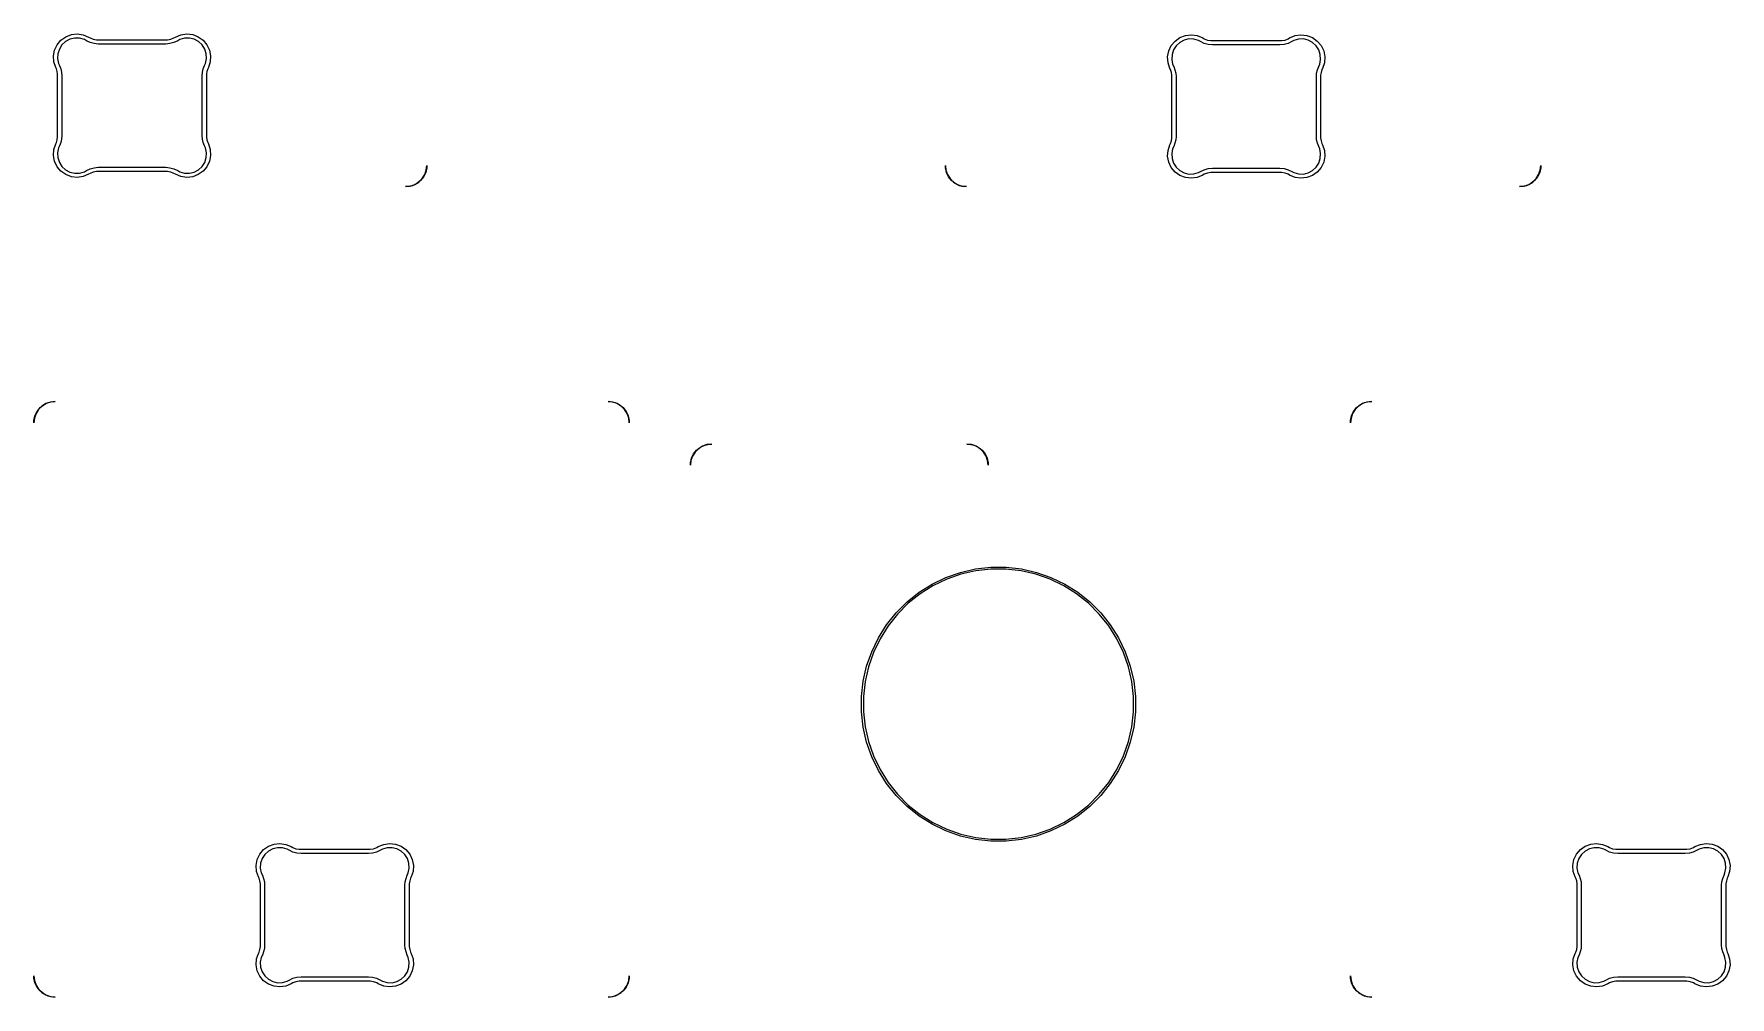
# Model space of a CAD drawing. Header units: inches. Extents: x -0.9 to 12.5, y -6 to -2.
# Drawn here: x 0.851 to 2.421, y -5.053 to -4.162 of the extents above; entities that cross this region are included whole.
import ezdxf

# ---------------------------------------------------------------- set-up
doc = ezdxf.new("R2010")
doc.units = ezdxf.units.IN
doc.header["$MEASUREMENT"] = 0
doc.layers.add('Edge.Cuts', color=40, linetype='CONTINUOUS', true_color=0xfabd2f)

msp = doc.modelspace()

# ---------------------------------------------------------------- linework, layer by layer
at = {"layer": 'Edge.Cuts', "linetype": 'CONTINUOUS'}
for p, q in [((0.8703, -4.1769), (0.8727, -4.1719)), ((0.8727, -4.1719), (0.8762, -4.1677)), ((0.8748, -4.1759), (0.8734, -4.1803)), ((0.8772, -4.1721), (0.8748, -4.1759)), ((0.8762, -4.1677), (0.8807, -4.1645)), ((0.8806, -4.169), (0.8772, -4.1721)), ((0.8846, -4.1669), (0.8806, -4.169)), ((0.8807, -4.1645), (0.8859, -4.1625)), ((0.889, -4.1658), (0.8846, -4.1669)), ((0.8859, -4.1625), (0.8913, -4.1619)), ((0.8935, -4.1659), (0.889, -4.1658)), ((0.8913, -4.1619), (0.8968, -4.1628)), ((0.8979, -4.1672), (0.8935, -4.1659)), ((0.8968, -4.1628), (0.9019, -4.1649)), ((0.8999, -4.1683), (0.8979, -4.1672)), ((0.9033, -4.1699), (0.8999, -4.1683)), ((0.9019, -4.1649), (0.9032, -4.1657)), ((0.9032, -4.1657), (0.9061, -4.1668)), ((0.907, -4.1709), (0.9033, -4.1699)), ((0.9061, -4.1668), (0.9092, -4.1673)), ((0.9108, -4.1713), (0.907, -4.1709)), ((0.9092, -4.1673), (0.9108, -4.1673)), ((0.9108, -4.1673), (0.9108, -4.1673)), ((0.9108, -4.1673), (0.9733, -4.1673)), ((0.9733, -4.1713), (0.9108, -4.1713)), ((0.9108, -4.1713), (0.9108, -4.1713)), ((0.9733, -4.1673), (0.9749, -4.1673)), ((0.9771, -4.1709), (0.9733, -4.1713)), ((0.9749, -4.1673), (0.978, -4.1668)), ((0.9808, -4.1699), (0.9771, -4.1709)), ((0.978, -4.1668), (0.9809, -4.1657)), ((0.9843, -4.1683), (0.9808, -4.1699)), ((0.9809, -4.1657), (0.9823, -4.1649)), ((0.9823, -4.1649), (0.9873, -4.1628)), ((0.9862, -4.1672), (0.9843, -4.1683)), ((0.9906, -4.1659), (0.9862, -4.1672)), ((0.9873, -4.1628), (0.9928, -4.1619)), ((0.9951, -4.1658), (0.9906, -4.1659)), ((0.9928, -4.1619), (0.9983, -4.1625)), ((0.9995, -4.1669), (0.9951, -4.1658)), ((0.9983, -4.1625), (1.0034, -4.1645)), ((1.0036, -4.169), (0.9995, -4.1669)), ((1.0034, -4.1645), (1.0079, -4.1677)), ((1.0069, -4.1721), (1.0036, -4.169)), ((1.0093, -4.1759), (1.0069, -4.1721)), ((1.0079, -4.1677), (1.0114, -4.1719)), ((1.0107, -4.1803), (1.0093, -4.1759)), ((1.0114, -4.1719), (1.0138, -4.1769)), ((1.9017, -4.1777), (1.9041, -4.1727)), ((1.9041, -4.1727), (1.9076, -4.1685)), ((1.9086, -4.1729), (1.9062, -4.1767)), ((1.9076, -4.1685), (1.9121, -4.1653)), ((1.912, -4.1698), (1.9086, -4.1729)), ((1.916, -4.1677), (1.912, -4.1698)), ((1.9121, -4.1653), (1.9173, -4.1633)), ((1.9204, -4.1666), (1.916, -4.1677)), ((1.9173, -4.1633), (1.9227, -4.1627)), ((1.9249, -4.1667), (1.9204, -4.1666)), ((1.9227, -4.1627), (1.9282, -4.1635)), ((1.9293, -4.1679), (1.9249, -4.1667)), ((1.9282, -4.1635), (1.9332, -4.1657)), ((1.9313, -4.1691), (1.9293, -4.1679)), ((1.9347, -4.1707), (1.9313, -4.1691)), ((1.9332, -4.1657), (1.9346, -4.1665)), ((1.9346, -4.1665), (1.9375, -4.1676)), ((1.9384, -4.1717), (1.9347, -4.1707)), ((1.9375, -4.1676), (1.9406, -4.1681)), ((1.9422, -4.172), (1.9384, -4.1717)), ((1.9406, -4.1681), (1.9422, -4.1681)), ((1.9422, -4.1681), (1.9422, -4.1681)), ((1.9422, -4.1681), (2.0047, -4.1681)), ((2.0047, -4.172), (1.9422, -4.172)), ((1.9422, -4.172), (1.9422, -4.172)), ((2.0047, -4.1681), (2.0063, -4.1681)), ((2.0085, -4.1717), (2.0047, -4.172)), ((2.0063, -4.1681), (2.0094, -4.1676)), ((2.0122, -4.1707), (2.0085, -4.1717)), ((2.0094, -4.1676), (2.0123, -4.1665)), ((2.0157, -4.1691), (2.0122, -4.1707)), ((2.0123, -4.1665), (2.0137, -4.1657)), ((2.0137, -4.1657), (2.0187, -4.1635)), ((2.0176, -4.1679), (2.0157, -4.1691)), ((2.022, -4.1667), (2.0176, -4.1679)), ((2.0187, -4.1635), (2.0242, -4.1627)), ((2.0265, -4.1666), (2.022, -4.1667)), ((2.0242, -4.1627), (2.0297, -4.1633)), ((2.0309, -4.1677), (2.0265, -4.1666)), ((2.0297, -4.1633), (2.0348, -4.1653)), ((2.035, -4.1698), (2.0309, -4.1677)), ((2.0348, -4.1653), (2.0393, -4.1685)), ((2.0383, -4.1729), (2.035, -4.1698)), ((2.0407, -4.1767), (2.0383, -4.1729)), ((2.0393, -4.1685), (2.0428, -4.1727)), ((2.0428, -4.1727), (2.0452, -4.1777)), ((0.8693, -4.1823), (0.8703, -4.1769)), ((0.8697, -4.1878), (0.8693, -4.1823)), ((0.8714, -4.193), (0.8697, -4.1878)), ((0.8734, -4.1803), (0.8731, -4.1848)), ((0.8731, -4.1848), (0.874, -4.1892)), ((0.874, -4.1892), (0.875, -4.1913)), ((0.875, -4.1913), (0.8761, -4.1943)), ((1.008, -4.1943), (1.0092, -4.1913)), ((1.0092, -4.1913), (1.0102, -4.1892)), ((1.0092, -4.1913), (1.0092, -4.1913)), ((1.0102, -4.1892), (1.011, -4.1848)), ((1.011, -4.1848), (1.0107, -4.1803)), ((1.0145, -4.1878), (1.0127, -4.193)), ((1.0138, -4.1769), (1.0148, -4.1823)), ((1.0148, -4.1823), (1.0145, -4.1878)), ((1.9007, -4.1831), (1.9017, -4.1777)), ((1.9011, -4.1886), (1.9007, -4.1831)), ((1.9028, -4.1938), (1.9011, -4.1886)), ((1.9048, -4.181), (1.9045, -4.1856)), ((1.9045, -4.1856), (1.9054, -4.19)), ((1.9062, -4.1767), (1.9048, -4.181)), ((1.9054, -4.19), (1.9064, -4.1921)), ((1.9064, -4.1921), (1.9075, -4.1951)), ((2.0394, -4.1951), (2.0406, -4.1921)), ((2.0406, -4.1921), (2.0415, -4.19)), ((2.0406, -4.1921), (2.0406, -4.1921)), ((2.0421, -4.181), (2.0407, -4.1767)), ((2.0415, -4.19), (2.0424, -4.1856)), ((2.0424, -4.1856), (2.0421, -4.181)), ((2.0459, -4.1886), (2.0441, -4.1938)), ((2.0452, -4.1777), (2.0462, -4.1831)), ((2.0462, -4.1831), (2.0459, -4.1886)), ((0.872, -4.1942), (0.8714, -4.193)), ((0.8728, -4.1967), (0.872, -4.1942)), ((0.8732, -4.1993), (0.8728, -4.1967)), ((0.8732, -4.2007), (0.8732, -4.1993)), ((0.8732, -4.256), (0.8732, -4.2007)), ((0.8732, -4.2007), (0.8732, -4.2007)), ((0.8761, -4.1943), (0.8769, -4.1974)), ((0.8769, -4.1974), (0.8771, -4.2007)), ((0.8771, -4.2007), (0.8771, -4.2007)), ((0.8771, -4.2007), (0.8771, -4.256)), ((1.007, -4.2007), (1.0073, -4.1974)), ((1.007, -4.256), (1.007, -4.2007)), ((1.007, -4.2007), (1.007, -4.2007)), ((1.0073, -4.1974), (1.008, -4.1943)), ((1.0114, -4.1967), (1.011, -4.1993)), ((1.011, -4.1993), (1.011, -4.2007)), ((1.011, -4.2007), (1.011, -4.2007)), ((1.011, -4.2007), (1.011, -4.256)), ((1.0121, -4.1942), (1.0114, -4.1967)), ((1.0127, -4.193), (1.0121, -4.1942)), ((1.0127, -4.193), (1.0127, -4.193)), ((1.9034, -4.195), (1.9028, -4.1938)), ((1.9042, -4.1975), (1.9034, -4.195)), ((1.9046, -4.2001), (1.9042, -4.1975)), ((1.9046, -4.2015), (1.9046, -4.2001)), ((1.9046, -4.2568), (1.9046, -4.2015)), ((1.9046, -4.2015), (1.9046, -4.2015)), ((1.9075, -4.1951), (1.9083, -4.1982)), ((1.9083, -4.1982), (1.9085, -4.2015)), ((1.9085, -4.2015), (1.9085, -4.2015)), ((1.9085, -4.2015), (1.9085, -4.2568)), ((2.0384, -4.2015), (2.0387, -4.1982)), ((2.0384, -4.2568), (2.0384, -4.2015)), ((2.0384, -4.2015), (2.0384, -4.2015)), ((2.0387, -4.1982), (2.0394, -4.1951)), ((2.0428, -4.1975), (2.0424, -4.2001)), ((2.0424, -4.2001), (2.0424, -4.2015)), ((2.0424, -4.2015), (2.0424, -4.2015)), ((2.0424, -4.2015), (2.0424, -4.2568)), ((2.0435, -4.195), (2.0428, -4.1975)), ((2.0441, -4.1938), (2.0435, -4.195)), ((2.0441, -4.1938), (2.0441, -4.1938)), ((0.8693, -4.2744), (0.8697, -4.2689)), ((0.8697, -4.2689), (0.8714, -4.2637)), ((0.8714, -4.2637), (0.872, -4.2625)), ((0.8714, -4.2637), (0.8714, -4.2637)), ((0.872, -4.2625), (0.8728, -4.26)), ((0.8728, -4.26), (0.8732, -4.2573)), ((0.874, -4.2675), (0.8731, -4.2719)), ((0.8732, -4.2573), (0.8732, -4.256)), ((0.8732, -4.256), (0.8732, -4.256)), ((0.875, -4.2654), (0.874, -4.2675)), ((0.8761, -4.2624), (0.875, -4.2654)), ((0.875, -4.2654), (0.875, -4.2654)), ((0.8769, -4.2592), (0.8761, -4.2624)), ((0.8771, -4.256), (0.8769, -4.2592)), ((0.8771, -4.256), (0.8771, -4.256)), ((1.0073, -4.2592), (1.007, -4.256)), ((1.008, -4.2624), (1.0073, -4.2592)), ((1.0092, -4.2654), (1.008, -4.2624)), ((1.0102, -4.2675), (1.0092, -4.2654)), ((1.011, -4.2719), (1.0102, -4.2675)), ((1.011, -4.256), (1.011, -4.2573)), ((1.011, -4.2573), (1.0114, -4.26)), ((1.0114, -4.26), (1.0121, -4.2625)), ((1.0121, -4.2625), (1.0127, -4.2637)), ((1.0127, -4.2637), (1.0127, -4.2637)), ((1.0127, -4.2637), (1.0145, -4.2689)), ((1.0145, -4.2689), (1.0148, -4.2744)), ((1.9007, -4.2752), (1.9011, -4.2697)), ((1.9011, -4.2697), (1.9028, -4.2645)), ((1.9028, -4.2645), (1.9034, -4.2633)), ((1.9028, -4.2645), (1.9028, -4.2645)), ((1.9034, -4.2633), (1.9042, -4.2608)), ((1.9042, -4.2608), (1.9046, -4.2581)), ((1.9054, -4.2682), (1.9045, -4.2727)), ((1.9046, -4.2581), (1.9046, -4.2568)), ((1.9046, -4.2568), (1.9046, -4.2568)), ((1.9064, -4.2662), (1.9054, -4.2682)), ((1.9075, -4.2632), (1.9064, -4.2662)), ((1.9064, -4.2662), (1.9064, -4.2662)), ((1.9083, -4.26), (1.9075, -4.2632)), ((1.9085, -4.2568), (1.9083, -4.26)), ((1.9085, -4.2568), (1.9085, -4.2568)), ((2.0387, -4.26), (2.0384, -4.2568)), ((2.0394, -4.2632), (2.0387, -4.26)), ((2.0406, -4.2662), (2.0394, -4.2632)), ((2.0415, -4.2682), (2.0406, -4.2662)), ((2.0424, -4.2727), (2.0415, -4.2682)), ((2.0424, -4.2568), (2.0424, -4.2581)), ((2.0424, -4.2581), (2.0428, -4.2608)), ((2.0428, -4.2608), (2.0435, -4.2633)), ((2.0435, -4.2633), (2.0441, -4.2645)), ((2.0441, -4.2645), (2.0441, -4.2645)), ((2.0441, -4.2645), (2.0459, -4.2697)), ((2.0459, -4.2697), (2.0462, -4.2752)), ((0.8703, -4.2798), (0.8693, -4.2744)), ((0.8727, -4.2848), (0.8703, -4.2798)), ((0.8762, -4.289), (0.8727, -4.2848)), ((0.8731, -4.2719), (0.8734, -4.2764)), ((0.8734, -4.2764), (0.8748, -4.2808)), ((0.8748, -4.2808), (0.8772, -4.2846)), ((0.8772, -4.2846), (0.8806, -4.2876)), ((0.9033, -4.2868), (0.907, -4.2858)), ((0.907, -4.2858), (0.9108, -4.2854)), ((0.9108, -4.2854), (0.9733, -4.2854)), ((0.9733, -4.2854), (0.9771, -4.2858)), ((0.9771, -4.2858), (0.9808, -4.2868)), ((1.0036, -4.2876), (1.0069, -4.2846)), ((1.0069, -4.2846), (1.0093, -4.2808)), ((1.0114, -4.2848), (1.0079, -4.289)), ((1.0093, -4.2808), (1.0107, -4.2764)), ((1.0107, -4.2764), (1.011, -4.2719)), ((1.0138, -4.2798), (1.0114, -4.2848)), ((1.0148, -4.2744), (1.0138, -4.2798)), ((1.2149, -4.2859), (1.2139, -4.2902)), ((1.2144, -4.288), (1.2149, -4.2837)), ((1.2149, -4.2837), (1.2149, -4.2859)), ((1.695, -4.2859), (1.695, -4.2837)), ((1.695, -4.2837), (1.6955, -4.288)), ((1.696, -4.2902), (1.695, -4.2859)), ((1.9017, -4.2806), (1.9007, -4.2752)), ((1.9041, -4.2856), (1.9017, -4.2806)), ((1.9076, -4.2898), (1.9041, -4.2856)), ((1.9045, -4.2727), (1.9048, -4.2772)), ((1.9048, -4.2772), (1.9062, -4.2815)), ((1.9062, -4.2815), (1.9086, -4.2854)), ((1.9086, -4.2854), (1.912, -4.2884)), ((1.9347, -4.2876), (1.9384, -4.2866)), ((1.9384, -4.2866), (1.9422, -4.2862)), ((1.9422, -4.2862), (2.0047, -4.2862)), ((2.0047, -4.2862), (2.0085, -4.2866)), ((2.0085, -4.2866), (2.0122, -4.2876)), ((2.035, -4.2884), (2.0383, -4.2854)), ((2.0383, -4.2854), (2.0407, -4.2815)), ((2.0428, -4.2856), (2.0393, -4.2898)), ((2.0407, -4.2815), (2.0421, -4.2772)), ((2.0421, -4.2772), (2.0424, -4.2727)), ((2.0452, -4.2806), (2.0428, -4.2856)), ((2.0462, -4.2752), (2.0452, -4.2806)), ((2.2462, -4.2859), (2.2452, -4.2902)), ((2.2457, -4.288), (2.2462, -4.2837)), ((2.2462, -4.2837), (2.2462, -4.2859)), ((0.8807, -4.2922), (0.8762, -4.289)), ((0.8806, -4.2876), (0.8846, -4.2898)), ((0.8859, -4.2941), (0.8807, -4.2922)), ((0.8846, -4.2898), (0.889, -4.2908)), ((0.8913, -4.2947), (0.8859, -4.2941)), ((0.889, -4.2908), (0.8935, -4.2908)), ((0.8968, -4.2939), (0.8913, -4.2947)), ((0.8935, -4.2908), (0.8979, -4.2895)), ((0.9019, -4.2918), (0.8968, -4.2939)), ((0.8979, -4.2895), (0.8999, -4.2884)), ((0.8999, -4.2884), (0.9033, -4.2868)), ((0.8999, -4.2884), (0.8999, -4.2884)), ((0.9032, -4.291), (0.9019, -4.2918)), ((0.9019, -4.2918), (0.9019, -4.2918)), ((0.9061, -4.2899), (0.9032, -4.291)), ((0.9092, -4.2894), (0.9061, -4.2899)), ((0.9108, -4.2894), (0.9092, -4.2894)), ((0.9733, -4.2894), (0.9108, -4.2894)), ((0.9749, -4.2894), (0.9733, -4.2894)), ((0.978, -4.2899), (0.9749, -4.2894)), ((0.9809, -4.291), (0.978, -4.2899)), ((0.9808, -4.2868), (0.9843, -4.2884)), ((0.9823, -4.2918), (0.9809, -4.291)), ((0.9873, -4.2939), (0.9823, -4.2918)), ((0.9843, -4.2884), (0.9862, -4.2895)), ((0.9862, -4.2895), (0.9906, -4.2908)), ((0.9928, -4.2947), (0.9873, -4.2939)), ((0.9906, -4.2908), (0.9951, -4.2908)), ((0.9983, -4.2941), (0.9928, -4.2947)), ((0.9951, -4.2908), (0.9995, -4.2898)), ((1.0034, -4.2922), (0.9983, -4.2941)), ((0.9995, -4.2898), (1.0036, -4.2876)), ((1.0079, -4.289), (1.0034, -4.2922)), ((1.1996, -4.3029), (1.2038, -4.3014)), ((1.2058, -4.3004), (1.2018, -4.3024)), ((1.2038, -4.3014), (1.2075, -4.2991)), ((1.2092, -4.2977), (1.2058, -4.3004)), ((1.2075, -4.2991), (1.2106, -4.2959)), ((1.212, -4.2942), (1.2092, -4.2977)), ((1.2106, -4.2959), (1.213, -4.2922)), ((1.2139, -4.2902), (1.212, -4.2942)), ((1.213, -4.2922), (1.2144, -4.288)), ((1.6955, -4.288), (1.6969, -4.2922)), ((1.6979, -4.2942), (1.696, -4.2902)), ((1.6969, -4.2922), (1.6993, -4.2959)), ((1.7007, -4.2977), (1.6979, -4.2942)), ((1.6993, -4.2959), (1.7024, -4.2991)), ((1.7041, -4.3004), (1.7007, -4.2977)), ((1.7024, -4.2991), (1.7061, -4.3014)), ((1.7081, -4.3024), (1.7041, -4.3004)), ((1.7061, -4.3014), (1.7103, -4.3029)), ((1.9121, -4.293), (1.9076, -4.2898)), ((1.912, -4.2884), (1.916, -4.2906)), ((1.9173, -4.2949), (1.9121, -4.293)), ((1.916, -4.2906), (1.9204, -4.2916)), ((1.9227, -4.2955), (1.9173, -4.2949)), ((1.9204, -4.2916), (1.9249, -4.2915)), ((1.9282, -4.2947), (1.9227, -4.2955)), ((1.9249, -4.2915), (1.9293, -4.2903)), ((1.9332, -4.2926), (1.9282, -4.2947)), ((1.9293, -4.2903), (1.9313, -4.2892)), ((1.9313, -4.2892), (1.9347, -4.2876)), ((1.9313, -4.2892), (1.9313, -4.2892)), ((1.9346, -4.2918), (1.9332, -4.2926)), ((1.9332, -4.2926), (1.9332, -4.2926)), ((1.9375, -4.2907), (1.9346, -4.2918)), ((1.9406, -4.2902), (1.9375, -4.2907)), ((1.9422, -4.2902), (1.9406, -4.2902)), ((2.0047, -4.2902), (1.9422, -4.2902)), ((2.0063, -4.2902), (2.0047, -4.2902)), ((2.0094, -4.2907), (2.0063, -4.2902)), ((2.0123, -4.2918), (2.0094, -4.2907)), ((2.0122, -4.2876), (2.0157, -4.2892)), ((2.0137, -4.2926), (2.0123, -4.2918)), ((2.0187, -4.2947), (2.0137, -4.2926)), ((2.0157, -4.2892), (2.0176, -4.2903)), ((2.0176, -4.2903), (2.022, -4.2915)), ((2.0242, -4.2955), (2.0187, -4.2947)), ((2.022, -4.2915), (2.0265, -4.2916)), ((2.0297, -4.2949), (2.0242, -4.2955)), ((2.0265, -4.2916), (2.0309, -4.2906)), ((2.0348, -4.293), (2.0297, -4.2949)), ((2.0309, -4.2906), (2.035, -4.2884)), ((2.0393, -4.2898), (2.0348, -4.293)), ((2.2309, -4.3029), (2.235, -4.3014)), ((2.237, -4.3004), (2.233, -4.3024)), ((2.235, -4.3014), (2.2387, -4.2991)), ((2.2405, -4.2977), (2.237, -4.3004)), ((2.2387, -4.2991), (2.2419, -4.2959)), ((2.2432, -4.2942), (2.2405, -4.2977)), ((2.2419, -4.2959), (2.2442, -4.2922)), ((2.2452, -4.2902), (2.2432, -4.2942)), ((2.2442, -4.2922), (2.2457, -4.288)), ((1.1952, -4.3033), (1.1996, -4.3029)), ((1.1974, -4.3033), (1.1952, -4.3033)), ((1.2018, -4.3024), (1.1974, -4.3033)), ((1.7124, -4.3033), (1.7081, -4.3024)), ((1.7103, -4.3029), (1.7147, -4.3033)), ((1.7147, -4.3033), (1.7124, -4.3033)), ((2.2265, -4.3033), (2.2309, -4.3029)), ((2.2287, -4.3033), (2.2265, -4.3033)), ((2.233, -4.3024), (2.2287, -4.3033)), ((0.8569, -4.5078), (0.8604, -4.5051)), ((0.8624, -4.5041), (0.8586, -4.5065)), ((0.8604, -4.5051), (0.8644, -4.5032)), ((0.8665, -4.5027), (0.8624, -4.5041)), ((0.8644, -4.5032), (0.8687, -4.5022)), ((0.8709, -4.5022), (0.8665, -4.5027)), ((0.8687, -4.5022), (0.8709, -4.5022)), ((1.3871, -4.5027), (1.3827, -4.5022)), ((1.3827, -4.5022), (1.3849, -4.5022)), ((1.3849, -4.5022), (1.3893, -4.5032)), ((1.3913, -4.5041), (1.3871, -4.5027)), ((1.3893, -4.5032), (1.3933, -4.5051)), ((1.395, -4.5065), (1.3913, -4.5041)), ((1.3933, -4.5051), (1.3967, -4.5078)), ((2.0757, -4.5078), (2.0791, -4.5051)), ((2.0811, -4.5041), (2.0774, -4.5065)), ((2.0791, -4.5051), (2.0831, -4.5032)), ((2.0853, -4.5027), (2.0811, -4.5041)), ((2.0831, -4.5032), (2.0874, -4.5022)), ((2.0897, -4.5022), (2.0853, -4.5027)), ((2.0874, -4.5022), (2.0897, -4.5022)), ((0.8512, -4.5196), (0.8522, -4.5153)), ((0.8517, -4.5175), (0.8512, -4.5219)), ((0.8512, -4.5219), (0.8512, -4.5196)), ((0.8532, -4.5133), (0.8517, -4.5175)), ((0.8522, -4.5153), (0.8541, -4.5113)), ((0.8555, -4.5096), (0.8532, -4.5133)), ((0.8541, -4.5113), (0.8569, -4.5078)), ((0.8586, -4.5065), (0.8555, -4.5096)), ((1.3981, -4.5096), (1.395, -4.5065)), ((1.3967, -4.5078), (1.3995, -4.5113)), ((1.4005, -4.5133), (1.3981, -4.5096)), ((1.3995, -4.5113), (1.4014, -4.5153)), ((1.4019, -4.5175), (1.4005, -4.5133)), ((1.4014, -4.5153), (1.4024, -4.5196)), ((1.4024, -4.5219), (1.4019, -4.5175)), ((1.4024, -4.5196), (1.4024, -4.5219)), ((2.07, -4.5196), (2.071, -4.5153)), ((2.0705, -4.5175), (2.07, -4.5219)), ((2.07, -4.5219), (2.07, -4.5196)), ((2.0719, -4.5133), (2.0705, -4.5175)), ((2.071, -4.5153), (2.0729, -4.5113)), ((2.0743, -4.5096), (2.0719, -4.5133)), ((2.0729, -4.5113), (2.0757, -4.5078)), ((2.0774, -4.5065), (2.0743, -4.5096)), ((1.461, -4.5527), (1.4595, -4.5568)), ((1.46, -4.5547), (1.4619, -4.5507)), ((1.4633, -4.5489), (1.461, -4.5527)), ((1.4619, -4.5507), (1.4647, -4.5472)), ((1.4664, -4.5458), (1.4633, -4.5489)), ((1.4647, -4.5472), (1.4682, -4.5444)), ((1.4702, -4.5435), (1.4664, -4.5458)), ((1.4682, -4.5444), (1.4722, -4.5425)), ((1.4743, -4.542), (1.4702, -4.5435)), ((1.4722, -4.5425), (1.4765, -4.5415)), ((1.4787, -4.5415), (1.4743, -4.542)), ((1.4765, -4.5415), (1.4787, -4.5415)), ((1.7193, -4.542), (1.7149, -4.5415)), ((1.7149, -4.5415), (1.7171, -4.5415)), ((1.7171, -4.5415), (1.7215, -4.5425)), ((1.7235, -4.5435), (1.7193, -4.542)), ((1.7215, -4.5425), (1.7255, -4.5444)), ((1.7272, -4.5458), (1.7235, -4.5435)), ((1.7255, -4.5444), (1.7289, -4.5472)), ((1.7303, -4.5489), (1.7272, -4.5458)), ((1.7289, -4.5472), (1.7317, -4.5507)), ((1.7327, -4.5527), (1.7303, -4.5489)), ((1.7317, -4.5507), (1.7336, -4.5547)), ((1.7341, -4.5568), (1.7327, -4.5527)), ((1.459, -4.559), (1.46, -4.5547)), ((1.4595, -4.5568), (1.459, -4.5612)), ((1.459, -4.5612), (1.459, -4.559)), ((1.7336, -4.5547), (1.7346, -4.559)), ((1.7346, -4.5612), (1.7341, -4.5568)), ((1.7346, -4.559), (1.7346, -4.5612)), ((1.6955, -4.665), (1.7089, -4.6603)), ((1.7094, -4.662), (1.6962, -4.6666)), ((1.7089, -4.6603), (1.7228, -4.6571)), ((1.7231, -4.6589), (1.7094, -4.662)), ((1.7228, -4.6571), (1.737, -4.6555)), ((1.7371, -4.6573), (1.7231, -4.6589)), ((1.737, -4.6555), (1.7512, -4.6555)), ((1.7511, -4.6573), (1.7371, -4.6573)), ((1.7651, -4.6589), (1.7511, -4.6573)), ((1.7512, -4.6555), (1.7654, -4.6571)), ((1.7788, -4.662), (1.7651, -4.6589)), ((1.7654, -4.6571), (1.7792, -4.6603)), ((1.792, -4.6666), (1.7788, -4.662)), ((1.7792, -4.6603), (1.7927, -4.665)), ((1.6595, -4.6876), (1.6706, -4.6787)), ((1.6706, -4.6787), (1.6827, -4.6712)), ((1.6835, -4.6727), (1.6716, -4.6802)), ((1.6827, -4.6712), (1.6955, -4.665)), ((1.6962, -4.6666), (1.6835, -4.6727)), ((1.8047, -4.6727), (1.792, -4.6666)), ((1.7927, -4.665), (1.8055, -4.6712)), ((1.8165, -4.6802), (1.8047, -4.6727)), ((1.8055, -4.6712), (1.8176, -4.6787)), ((1.8176, -4.6787), (1.8287, -4.6876)), ((1.6494, -4.6977), (1.6595, -4.6876)), ((1.6607, -4.6889), (1.6507, -4.6989)), ((1.6716, -4.6802), (1.6607, -4.6889)), ((1.8275, -4.6889), (1.8165, -4.6802)), ((1.8374, -4.6989), (1.8275, -4.6889)), ((1.8287, -4.6876), (1.8388, -4.6977)), ((1.633, -4.7209), (1.6405, -4.7088)), ((1.642, -4.7098), (1.6345, -4.7217)), ((1.6405, -4.7088), (1.6494, -4.6977)), ((1.6507, -4.6989), (1.642, -4.7098)), ((1.8462, -4.7098), (1.8374, -4.6989)), ((1.8388, -4.6977), (1.8476, -4.7088)), ((1.8537, -4.7217), (1.8462, -4.7098)), ((1.8476, -4.7088), (1.8552, -4.7209)), ((1.6268, -4.7337), (1.633, -4.7209)), ((1.6345, -4.7217), (1.6284, -4.7344)), ((1.8598, -4.7344), (1.8537, -4.7217)), ((1.8552, -4.7209), (1.8614, -4.7337)), ((1.6221, -4.7471), (1.6268, -4.7337)), ((1.6284, -4.7344), (1.6238, -4.7476)), ((1.8644, -4.7476), (1.8598, -4.7344)), ((1.8614, -4.7337), (1.8661, -4.7471)), ((1.6189, -4.761), (1.6221, -4.7471)), ((1.6238, -4.7476), (1.6207, -4.7613)), ((1.8675, -4.7613), (1.8644, -4.7476)), ((1.8661, -4.7471), (1.8693, -4.761)), ((1.6173, -4.7752), (1.6189, -4.761)), ((1.6207, -4.7613), (1.6191, -4.7753)), ((1.8691, -4.7753), (1.8675, -4.7613)), ((1.8693, -4.761), (1.8709, -4.7752)), ((1.6173, -4.7753), (1.6173, -4.7752)), ((1.6173, -4.7894), (1.6173, -4.7753)), ((1.6191, -4.7753), (1.6191, -4.7893)), ((1.8691, -4.7893), (1.8691, -4.7753)), ((1.8709, -4.7752), (1.8709, -4.7894)), ((1.6189, -4.8036), (1.6173, -4.7894)), ((1.6221, -4.8174), (1.6189, -4.8036)), ((1.6191, -4.7893), (1.6207, -4.8033)), ((1.6207, -4.8033), (1.6238, -4.8169)), ((1.8644, -4.8169), (1.8675, -4.8033)), ((1.8693, -4.8036), (1.8661, -4.8174)), ((1.8675, -4.8033), (1.8691, -4.7893)), ((1.8709, -4.7894), (1.8693, -4.8036)), ((1.6268, -4.8309), (1.6221, -4.8174)), ((1.6238, -4.8169), (1.6284, -4.8302)), ((1.8598, -4.8302), (1.8644, -4.8169)), ((1.8661, -4.8174), (1.8614, -4.8309)), ((1.633, -4.8437), (1.6268, -4.8309)), ((1.6284, -4.8302), (1.6345, -4.8428)), ((1.8537, -4.8428), (1.8598, -4.8302)), ((1.8614, -4.8309), (1.8552, -4.8437)), ((1.6405, -4.8558), (1.633, -4.8437)), ((1.6345, -4.8428), (1.642, -4.8547)), ((1.8462, -4.8547), (1.8537, -4.8428)), ((1.8552, -4.8437), (1.8476, -4.8558)), ((1.6494, -4.8669), (1.6405, -4.8558)), ((1.642, -4.8547), (1.6507, -4.8657)), ((1.6595, -4.877), (1.6494, -4.8669)), ((1.6507, -4.8657), (1.6607, -4.8756)), ((1.8275, -4.8756), (1.8374, -4.8657)), ((1.8388, -4.8669), (1.8287, -4.877)), ((1.8374, -4.8657), (1.8462, -4.8547)), ((1.8476, -4.8558), (1.8388, -4.8669)), ((1.6706, -4.8858), (1.6595, -4.877)), ((1.6607, -4.8756), (1.6716, -4.8844)), ((1.8165, -4.8844), (1.8275, -4.8756)), ((1.8287, -4.877), (1.8176, -4.8858)), ((1.6827, -4.8934), (1.6706, -4.8858)), ((1.6716, -4.8844), (1.6835, -4.8919)), ((1.6955, -4.8996), (1.6827, -4.8934)), ((1.6835, -4.8919), (1.6962, -4.898)), ((1.6962, -4.898), (1.7094, -4.9026)), ((1.7788, -4.9026), (1.792, -4.898)), ((1.792, -4.898), (1.8047, -4.8919)), ((1.8055, -4.8934), (1.7927, -4.8996)), ((1.8047, -4.8919), (1.8165, -4.8844)), ((1.8176, -4.8858), (1.8055, -4.8934)), ((1.0639, -4.9169), (1.0684, -4.9137)), ((1.0684, -4.9137), (1.0736, -4.9118)), ((1.0736, -4.9118), (1.079, -4.9112)), ((1.079, -4.9112), (1.0845, -4.912)), ((1.0845, -4.912), (1.0895, -4.9141)), ((1.0895, -4.9141), (1.0909, -4.9149)), ((1.1686, -4.9149), (1.17, -4.9141)), ((1.17, -4.9141), (1.175, -4.912)), ((1.175, -4.912), (1.1805, -4.9112)), ((1.1805, -4.9112), (1.186, -4.9118)), ((1.186, -4.9118), (1.1911, -4.9137)), ((1.1911, -4.9137), (1.1956, -4.9169)), ((1.7089, -4.9043), (1.6955, -4.8996)), ((1.7228, -4.9075), (1.7089, -4.9043)), ((1.7094, -4.9026), (1.7231, -4.9057)), ((1.737, -4.9091), (1.7228, -4.9075)), ((1.7231, -4.9057), (1.7371, -4.9073)), ((1.7512, -4.9091), (1.737, -4.9091)), ((1.7371, -4.9073), (1.7511, -4.9073)), ((1.7511, -4.9073), (1.7651, -4.9057)), ((1.7654, -4.9075), (1.7512, -4.9091)), ((1.7651, -4.9057), (1.7788, -4.9026)), ((1.7792, -4.9043), (1.7654, -4.9075)), ((1.7927, -4.8996), (1.7792, -4.9043)), ((2.2828, -4.9169), (2.2873, -4.9137)), ((2.2873, -4.9137), (2.2925, -4.9118)), ((2.2925, -4.9118), (2.2979, -4.9112)), ((2.2979, -4.9112), (2.3034, -4.912)), ((2.3034, -4.912), (2.3084, -4.9141)), ((2.3084, -4.9141), (2.3098, -4.9149)), ((2.3875, -4.9149), (2.3889, -4.9141)), ((2.3889, -4.9141), (2.3939, -4.912)), ((2.3939, -4.912), (2.3994, -4.9112)), ((2.3994, -4.9112), (2.4049, -4.9118)), ((2.4049, -4.9118), (2.41, -4.9137)), ((2.41, -4.9137), (2.4145, -4.9169)), ((1.057, -4.9315), (1.058, -4.9261)), ((1.058, -4.9261), (1.0604, -4.9211)), ((1.0604, -4.9211), (1.0639, -4.9169)), ((1.0611, -4.9295), (1.0608, -4.934)), ((1.0625, -4.9252), (1.0611, -4.9295)), ((1.0649, -4.9213), (1.0625, -4.9252)), ((1.0683, -4.9183), (1.0649, -4.9213)), ((1.0723, -4.9161), (1.0683, -4.9183)), ((1.0767, -4.9151), (1.0723, -4.9161)), ((1.0812, -4.9151), (1.0767, -4.9151)), ((1.0856, -4.9164), (1.0812, -4.9151)), ((1.0876, -4.9175), (1.0856, -4.9164)), ((1.091, -4.9191), (1.0876, -4.9175)), ((1.0909, -4.9149), (1.0938, -4.916)), ((1.0947, -4.9201), (1.091, -4.9191)), ((1.0938, -4.916), (1.0969, -4.9165)), ((1.0985, -4.9205), (1.0947, -4.9201)), ((1.0969, -4.9165), (1.0985, -4.9165)), ((1.0985, -4.9165), (1.0985, -4.9165)), ((1.0985, -4.9165), (1.161, -4.9165)), ((1.161, -4.9205), (1.0985, -4.9205)), ((1.0985, -4.9205), (1.0985, -4.9205)), ((1.161, -4.9165), (1.1626, -4.9165)), ((1.1648, -4.9201), (1.161, -4.9205)), ((1.1626, -4.9165), (1.1657, -4.916)), ((1.1685, -4.9191), (1.1648, -4.9201)), ((1.1657, -4.916), (1.1686, -4.9149)), ((1.172, -4.9175), (1.1685, -4.9191)), ((1.1739, -4.9164), (1.172, -4.9175)), ((1.1783, -4.9151), (1.1739, -4.9164)), ((1.1828, -4.9151), (1.1783, -4.9151)), ((1.1872, -4.9161), (1.1828, -4.9151)), ((1.1912, -4.9183), (1.1872, -4.9161)), ((1.1946, -4.9213), (1.1912, -4.9183)), ((1.197, -4.9252), (1.1946, -4.9213)), ((1.1956, -4.9169), (1.1991, -4.9211)), ((1.1984, -4.9295), (1.197, -4.9252)), ((1.1987, -4.934), (1.1984, -4.9295)), ((1.1991, -4.9211), (1.2015, -4.9261)), ((1.2015, -4.9261), (1.2025, -4.9315)), ((2.2759, -4.9315), (2.2769, -4.9261)), ((2.2769, -4.9261), (2.2793, -4.9211)), ((2.2793, -4.9211), (2.2828, -4.9169)), ((2.28, -4.9295), (2.2797, -4.934)), ((2.2814, -4.9252), (2.28, -4.9295)), ((2.2838, -4.9213), (2.2814, -4.9252)), ((2.2872, -4.9183), (2.2838, -4.9213)), ((2.2912, -4.9161), (2.2872, -4.9183)), ((2.2956, -4.9151), (2.2912, -4.9161)), ((2.3001, -4.9151), (2.2956, -4.9151)), ((2.3045, -4.9164), (2.3001, -4.9151)), ((2.3065, -4.9175), (2.3045, -4.9164)), ((2.3099, -4.9191), (2.3065, -4.9175)), ((2.3098, -4.9149), (2.3127, -4.916)), ((2.3136, -4.9201), (2.3099, -4.9191)), ((2.3127, -4.916), (2.3158, -4.9165)), ((2.3174, -4.9205), (2.3136, -4.9201)), ((2.3158, -4.9165), (2.3174, -4.9165)), ((2.3174, -4.9165), (2.3174, -4.9165)), ((2.3174, -4.9165), (2.3799, -4.9165)), ((2.3799, -4.9205), (2.3174, -4.9205)), ((2.3174, -4.9205), (2.3174, -4.9205)), ((2.3799, -4.9165), (2.3815, -4.9165)), ((2.3837, -4.9201), (2.3799, -4.9205)), ((2.3815, -4.9165), (2.3846, -4.916)), ((2.3874, -4.9191), (2.3837, -4.9201)), ((2.3846, -4.916), (2.3875, -4.9149)), ((2.3909, -4.9175), (2.3874, -4.9191)), ((2.3928, -4.9164), (2.3909, -4.9175)), ((2.3972, -4.9151), (2.3928, -4.9164)), ((2.4017, -4.9151), (2.3972, -4.9151)), ((2.4061, -4.9161), (2.4017, -4.9151)), ((2.4101, -4.9183), (2.4061, -4.9161)), ((2.4135, -4.9213), (2.4101, -4.9183)), ((2.4159, -4.9252), (2.4135, -4.9213)), ((2.4145, -4.9169), (2.418, -4.9211)), ((2.4173, -4.9295), (2.4159, -4.9252)), ((2.4176, -4.934), (2.4173, -4.9295)), ((2.418, -4.9211), (2.4204, -4.9261)), ((2.4204, -4.9261), (2.4214, -4.9315)), ((1.0574, -4.937), (1.057, -4.9315)), ((1.0591, -4.9422), (1.0574, -4.937)), ((1.0597, -4.9434), (1.0591, -4.9422)), ((1.0605, -4.9459), (1.0597, -4.9434)), ((1.0609, -4.9486), (1.0605, -4.9459)), ((1.0608, -4.934), (1.0617, -4.9384)), ((1.0617, -4.9384), (1.0627, -4.9405)), ((1.0627, -4.9405), (1.0638, -4.9435)), ((1.0638, -4.9435), (1.0646, -4.9467)), ((1.195, -4.9467), (1.1957, -4.9435)), ((1.1957, -4.9435), (1.1969, -4.9405)), ((1.1969, -4.9405), (1.1978, -4.9384)), ((1.1969, -4.9405), (1.1969, -4.9405)), ((1.1978, -4.9384), (1.1987, -4.934)), ((1.1991, -4.9459), (1.1987, -4.9486)), ((1.1998, -4.9434), (1.1991, -4.9459)), ((1.2004, -4.9422), (1.1998, -4.9434)), ((1.2022, -4.937), (1.2004, -4.9422)), ((1.2004, -4.9422), (1.2004, -4.9422)), ((1.2025, -4.9315), (1.2022, -4.937)), ((2.2763, -4.937), (2.2759, -4.9315)), ((2.278, -4.9422), (2.2763, -4.937)), ((2.2786, -4.9434), (2.278, -4.9422)), ((2.2794, -4.9459), (2.2786, -4.9434)), ((2.2798, -4.9486), (2.2794, -4.9459)), ((2.2797, -4.934), (2.2806, -4.9384)), ((2.2806, -4.9384), (2.2816, -4.9405)), ((2.2816, -4.9405), (2.2827, -4.9435)), ((2.2827, -4.9435), (2.2835, -4.9467)), ((2.4139, -4.9467), (2.4146, -4.9435)), ((2.4146, -4.9435), (2.4158, -4.9405)), ((2.4158, -4.9405), (2.4167, -4.9384)), ((2.4158, -4.9405), (2.4158, -4.9405)), ((2.4167, -4.9384), (2.4176, -4.934)), ((2.418, -4.9459), (2.4176, -4.9486)), ((2.4187, -4.9434), (2.418, -4.9459)), ((2.4193, -4.9422), (2.4187, -4.9434)), ((2.421, -4.937), (2.4193, -4.9422)), ((2.4193, -4.9422), (2.4193, -4.9422)), ((2.4214, -4.9315), (2.421, -4.937)), ((1.0609, -4.9499), (1.0609, -4.9486)), ((1.0609, -5.0052), (1.0609, -4.9499)), ((1.0609, -4.9499), (1.0609, -4.9499)), ((1.0646, -4.9467), (1.0648, -4.9499)), ((1.0648, -4.9499), (1.0648, -4.9499)), ((1.0648, -4.9499), (1.0648, -5.0052)), ((1.1947, -4.9499), (1.195, -4.9467)), ((1.1947, -5.0052), (1.1947, -4.9499)), ((1.1947, -4.9499), (1.1947, -4.9499)), ((1.1987, -4.9486), (1.1987, -4.9499)), ((1.1987, -4.9499), (1.1987, -4.9499)), ((1.1987, -4.9499), (1.1987, -5.0052)), ((2.2798, -4.9499), (2.2798, -4.9486)), ((2.2798, -5.0052), (2.2798, -4.9499)), ((2.2798, -4.9499), (2.2798, -4.9499)), ((2.2835, -4.9467), (2.2837, -4.9499)), ((2.2837, -4.9499), (2.2837, -4.9499)), ((2.2837, -4.9499), (2.2837, -5.0052)), ((2.4136, -4.9499), (2.4139, -4.9467)), ((2.4136, -5.0052), (2.4136, -4.9499)), ((2.4136, -4.9499), (2.4136, -4.9499)), ((2.4176, -4.9486), (2.4176, -4.9499)), ((2.4176, -4.9499), (2.4176, -4.9499)), ((2.4176, -4.9499), (2.4176, -5.0052)), ((1.0605, -5.0092), (1.0609, -5.0066)), ((1.0609, -5.0066), (1.0609, -5.0052)), ((1.0609, -5.0052), (1.0609, -5.0052)), ((1.0646, -5.0085), (1.0638, -5.0116)), ((1.0648, -5.0052), (1.0646, -5.0085)), ((1.0648, -5.0052), (1.0648, -5.0052)), ((1.195, -5.0085), (1.1947, -5.0052)), ((1.1957, -5.0116), (1.195, -5.0085)), ((1.1987, -5.0052), (1.1987, -5.0066)), ((1.1987, -5.0066), (1.1991, -5.0092)), ((2.2794, -5.0092), (2.2798, -5.0066)), ((2.2798, -5.0066), (2.2798, -5.0052)), ((2.2798, -5.0052), (2.2798, -5.0052)), ((2.2835, -5.0085), (2.2827, -5.0116)), ((2.2837, -5.0052), (2.2835, -5.0085)), ((2.2837, -5.0052), (2.2837, -5.0052)), ((2.4139, -5.0085), (2.4136, -5.0052)), ((2.4146, -5.0116), (2.4139, -5.0085)), ((2.4176, -5.0052), (2.4176, -5.0066)), ((2.4176, -5.0066), (2.418, -5.0092)), ((1.057, -5.0236), (1.0574, -5.0181)), ((1.058, -5.029), (1.057, -5.0236)), ((1.0574, -5.0181), (1.0591, -5.0129)), ((1.0591, -5.0129), (1.0597, -5.0117)), ((1.0591, -5.0129), (1.0591, -5.0129)), ((1.0597, -5.0117), (1.0605, -5.0092)), ((1.0617, -5.0167), (1.0608, -5.0211)), ((1.0608, -5.0211), (1.0611, -5.0257)), ((1.0627, -5.0146), (1.0617, -5.0167)), ((1.0638, -5.0116), (1.0627, -5.0146)), ((1.0627, -5.0146), (1.0627, -5.0146)), ((1.1969, -5.0146), (1.1957, -5.0116)), ((1.1978, -5.0167), (1.1969, -5.0146)), ((1.1987, -5.0211), (1.1978, -5.0167)), ((1.1984, -5.0257), (1.1987, -5.0211)), ((1.1991, -5.0092), (1.1998, -5.0117)), ((1.1998, -5.0117), (1.2004, -5.0129)), ((1.2004, -5.0129), (1.2004, -5.0129)), ((1.2004, -5.0129), (1.2022, -5.0181)), ((1.2025, -5.0236), (1.2015, -5.029)), ((1.2022, -5.0181), (1.2025, -5.0236)), ((2.2759, -5.0236), (2.2763, -5.0181)), ((2.2769, -5.029), (2.2759, -5.0236)), ((2.2763, -5.0181), (2.278, -5.0129)), ((2.278, -5.0129), (2.2786, -5.0117)), ((2.278, -5.0129), (2.278, -5.0129)), ((2.2786, -5.0117), (2.2794, -5.0092)), ((2.2806, -5.0167), (2.2797, -5.0211)), ((2.2797, -5.0211), (2.28, -5.0257)), ((2.2816, -5.0146), (2.2806, -5.0167)), ((2.2827, -5.0116), (2.2816, -5.0146)), ((2.2816, -5.0146), (2.2816, -5.0146)), ((2.4158, -5.0146), (2.4146, -5.0116)), ((2.4167, -5.0167), (2.4158, -5.0146)), ((2.4176, -5.0211), (2.4167, -5.0167)), ((2.4173, -5.0257), (2.4176, -5.0211)), ((2.418, -5.0092), (2.4187, -5.0117)), ((2.4187, -5.0117), (2.4193, -5.0129)), ((2.4193, -5.0129), (2.4193, -5.0129)), ((2.4193, -5.0129), (2.421, -5.0181)), ((2.4214, -5.0236), (2.4204, -5.029)), ((2.421, -5.0181), (2.4214, -5.0236)), ((0.8512, -5.0359), (0.8512, -5.0337)), ((0.8512, -5.0337), (0.8517, -5.038)), ((0.8522, -5.0402), (0.8512, -5.0359)), ((0.8517, -5.038), (0.8532, -5.0422)), ((0.8541, -5.0442), (0.8522, -5.0402)), ((1.0604, -5.034), (1.058, -5.029)), ((1.0639, -5.0382), (1.0604, -5.034)), ((1.0611, -5.0257), (1.0625, -5.03)), ((1.0625, -5.03), (1.0649, -5.0338)), ((1.0684, -5.0414), (1.0639, -5.0382)), ((1.0649, -5.0338), (1.0683, -5.0369)), ((1.0683, -5.0369), (1.0723, -5.039)), ((1.0723, -5.039), (1.0767, -5.0401)), ((1.0767, -5.0401), (1.0812, -5.04)), ((1.0812, -5.04), (1.0856, -5.0387)), ((1.0856, -5.0387), (1.0876, -5.0376)), ((1.0876, -5.0376), (1.091, -5.036)), ((1.0876, -5.0376), (1.0876, -5.0376)), ((1.0909, -5.0402), (1.0895, -5.041)), ((1.0938, -5.0391), (1.0909, -5.0402)), ((1.091, -5.036), (1.0947, -5.035)), ((1.0969, -5.0386), (1.0938, -5.0391)), ((1.0947, -5.035), (1.0985, -5.0346)), ((1.0985, -5.0386), (1.0969, -5.0386)), ((1.0985, -5.0346), (1.161, -5.0346)), ((1.161, -5.0386), (1.0985, -5.0386)), ((1.161, -5.0346), (1.1648, -5.035)), ((1.1626, -5.0386), (1.161, -5.0386)), ((1.1657, -5.0391), (1.1626, -5.0386)), ((1.1648, -5.035), (1.1685, -5.036)), ((1.1686, -5.0402), (1.1657, -5.0391)), ((1.1685, -5.036), (1.172, -5.0376)), ((1.17, -5.041), (1.1686, -5.0402)), ((1.172, -5.0376), (1.1739, -5.0387)), ((1.1739, -5.0387), (1.1783, -5.04)), ((1.1783, -5.04), (1.1828, -5.0401)), ((1.1828, -5.0401), (1.1872, -5.039)), ((1.1872, -5.039), (1.1912, -5.0369)), ((1.1956, -5.0382), (1.1911, -5.0414)), ((1.1912, -5.0369), (1.1946, -5.0338)), ((1.1946, -5.0338), (1.197, -5.03)), ((1.1991, -5.034), (1.1956, -5.0382)), ((1.197, -5.03), (1.1984, -5.0257)), ((1.2015, -5.029), (1.1991, -5.034)), ((1.4014, -5.0402), (1.3995, -5.0442)), ((1.4005, -5.0422), (1.4019, -5.038)), ((1.4024, -5.0359), (1.4014, -5.0402)), ((1.4019, -5.038), (1.4024, -5.0337)), ((1.4024, -5.0337), (1.4024, -5.0359)), ((2.07, -5.0359), (2.07, -5.0337)), ((2.07, -5.0337), (2.0705, -5.038)), ((2.071, -5.0402), (2.07, -5.0359)), ((2.0705, -5.038), (2.0719, -5.0422)), ((2.0729, -5.0442), (2.071, -5.0402)), ((2.2793, -5.034), (2.2769, -5.029)), ((2.2828, -5.0382), (2.2793, -5.034)), ((2.28, -5.0257), (2.2814, -5.03)), ((2.2814, -5.03), (2.2838, -5.0338)), ((2.2873, -5.0414), (2.2828, -5.0382)), ((2.2838, -5.0338), (2.2872, -5.0369)), ((2.2872, -5.0369), (2.2912, -5.039)), ((2.2912, -5.039), (2.2956, -5.0401)), ((2.2956, -5.0401), (2.3001, -5.04)), ((2.3001, -5.04), (2.3045, -5.0387)), ((2.3045, -5.0387), (2.3065, -5.0376)), ((2.3065, -5.0376), (2.3099, -5.036)), ((2.3065, -5.0376), (2.3065, -5.0376)), ((2.3098, -5.0402), (2.3084, -5.041)), ((2.3127, -5.0391), (2.3098, -5.0402)), ((2.3099, -5.036), (2.3136, -5.035)), ((2.3158, -5.0386), (2.3127, -5.0391)), ((2.3136, -5.035), (2.3174, -5.0346)), ((2.3174, -5.0386), (2.3158, -5.0386)), ((2.3174, -5.0346), (2.3799, -5.0346)), ((2.3799, -5.0386), (2.3174, -5.0386)), ((2.3799, -5.0346), (2.3837, -5.035)), ((2.3815, -5.0386), (2.3799, -5.0386)), ((2.3846, -5.0391), (2.3815, -5.0386)), ((2.3837, -5.035), (2.3874, -5.036)), ((2.3875, -5.0402), (2.3846, -5.0391)), ((2.3874, -5.036), (2.3909, -5.0376)), ((2.3889, -5.041), (2.3875, -5.0402)), ((2.3909, -5.0376), (2.3928, -5.0387)), ((2.3928, -5.0387), (2.3972, -5.04)), ((2.3972, -5.04), (2.4017, -5.0401)), ((2.4017, -5.0401), (2.4061, -5.039)), ((2.4061, -5.039), (2.4101, -5.0369)), ((2.4145, -5.0382), (2.41, -5.0414)), ((2.4101, -5.0369), (2.4135, -5.0338)), ((2.4135, -5.0338), (2.4159, -5.03)), ((2.418, -5.034), (2.4145, -5.0382)), ((2.4159, -5.03), (2.4173, -5.0257)), ((2.4204, -5.029), (2.418, -5.034)), ((0.8532, -5.0422), (0.8555, -5.0459)), ((0.8569, -5.0477), (0.8541, -5.0442)), ((0.8555, -5.0459), (0.8586, -5.0491)), ((0.8604, -5.0504), (0.8569, -5.0477)), ((0.8586, -5.0491), (0.8624, -5.0514)), ((0.8644, -5.0524), (0.8604, -5.0504)), ((0.8624, -5.0514), (0.8665, -5.0529)), ((0.8687, -5.0533), (0.8644, -5.0524)), ((0.8665, -5.0529), (0.8709, -5.0533)), ((0.8709, -5.0533), (0.8687, -5.0533)), ((1.0736, -5.0434), (1.0684, -5.0414)), ((1.079, -5.044), (1.0736, -5.0434)), ((1.0845, -5.0432), (1.079, -5.044)), ((1.0895, -5.041), (1.0845, -5.0432)), ((1.0895, -5.041), (1.0895, -5.041)), ((1.175, -5.0432), (1.17, -5.041)), ((1.1805, -5.044), (1.175, -5.0432)), ((1.186, -5.0434), (1.1805, -5.044)), ((1.1911, -5.0414), (1.186, -5.0434)), ((1.3827, -5.0533), (1.3871, -5.0529)), ((1.3849, -5.0533), (1.3827, -5.0533)), ((1.3893, -5.0524), (1.3849, -5.0533)), ((1.3871, -5.0529), (1.3913, -5.0514)), ((1.3933, -5.0504), (1.3893, -5.0524)), ((1.3913, -5.0514), (1.395, -5.0491)), ((1.3967, -5.0477), (1.3933, -5.0504)), ((1.395, -5.0491), (1.3981, -5.0459)), ((1.3995, -5.0442), (1.3967, -5.0477)), ((1.3981, -5.0459), (1.4005, -5.0422)), ((2.0719, -5.0422), (2.0743, -5.0459)), ((2.0757, -5.0477), (2.0729, -5.0442)), ((2.0743, -5.0459), (2.0774, -5.0491)), ((2.0791, -5.0504), (2.0757, -5.0477)), ((2.0774, -5.0491), (2.0811, -5.0514)), ((2.0831, -5.0524), (2.0791, -5.0504)), ((2.0811, -5.0514), (2.0853, -5.0529)), ((2.0874, -5.0533), (2.0831, -5.0524)), ((2.0853, -5.0529), (2.0897, -5.0533)), ((2.0897, -5.0533), (2.0874, -5.0533)), ((2.2925, -5.0434), (2.2873, -5.0414)), ((2.2979, -5.044), (2.2925, -5.0434)), ((2.3034, -5.0432), (2.2979, -5.044)), ((2.3084, -5.041), (2.3034, -5.0432)), ((2.3084, -5.041), (2.3084, -5.041)), ((2.3939, -5.0432), (2.3889, -5.041)), ((2.3994, -5.044), (2.3939, -5.0432)), ((2.4049, -5.0434), (2.3994, -5.044)), ((2.41, -5.0414), (2.4049, -5.0434))]:
    msp.add_line(p, q, dxfattribs=at)

doc.saveas('drawing.dxf')
